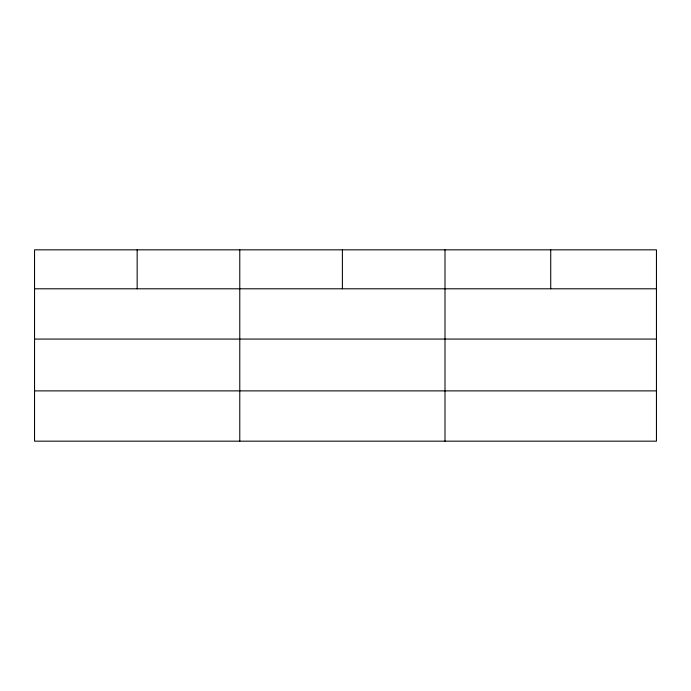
<?xml version="1.0" encoding="UTF-8"?>
<svg xmlns="http://www.w3.org/2000/svg" width="691" height="691" viewBox="0 0 691 691"><rect width="100%" height="100%" fill="white"/><g stroke="black" fill="none" stroke-linecap="round" stroke-linejoin="round"><path stroke-width="1.04" d="M656.45 339.074L656.45 249.831L34.55 249.831L34.55 441.169L656.45 441.169L656.45 339.074L34.55 339.074M34.55 288.795L656.45 288.795M34.55 390.881L656.45 390.881M550.727 249.831L550.727 288.795M445.004 249.831L445.004 441.169M342.39 249.831L342.39 288.795M239.777 249.831L239.777 441.169M137.163 249.831L137.163 288.795"/></g></svg>
